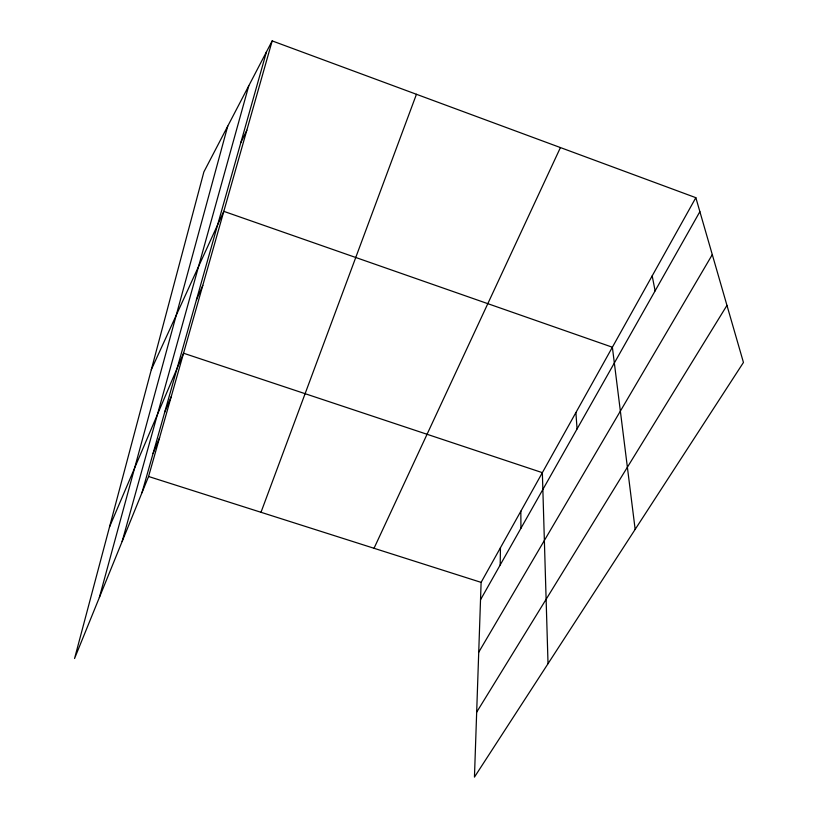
<?xml version="1.0" encoding="UTF-8"?>
<svg xmlns="http://www.w3.org/2000/svg" width="818" height="818" viewBox="0 0 818 818"><rect width="100%" height="100%" fill="white"/><g stroke="black" fill="none" stroke-linecap="round" stroke-linejoin="round"><path stroke-width="1.23" d="M500.187 564.982L500.452 547.723M695.842 197.68L481.117 582.375L474.45 777.1L743.45 362.466L695.842 197.68L272.179 40.9L203.887 171.892L74.55 658.521L148.569 476.495L272.179 40.9M99.346 597.539L227.741 126.136M122.138 541.485L248.774 85.778M141.995 492.661L266.453 51.882M260.993 512.293L416.444 94.285M153.038 453.54L159.592 437.64M164.715 412.19L171.238 396.607M109.5 526.996L183.549 353.223L542.354 472.661L548.029 663.674M196.432 299.879L202.803 285.39M151.299 369.726L223.805 211.351L612.375 347.221L635.157 529.379M374.031 548.275L560.422 147.567M240.819 142.649L246.832 130.215M480.514 599.778L699.881 211.657M478.724 652.222L712.294 254.613M476.669 712.171L726.967 305.38M148.569 476.495L481.117 582.375M652.191 275.881L655.116 290.871M575.892 412.579L577.068 428.949M520.841 511.199L520.933 528.264"/></g></svg>
